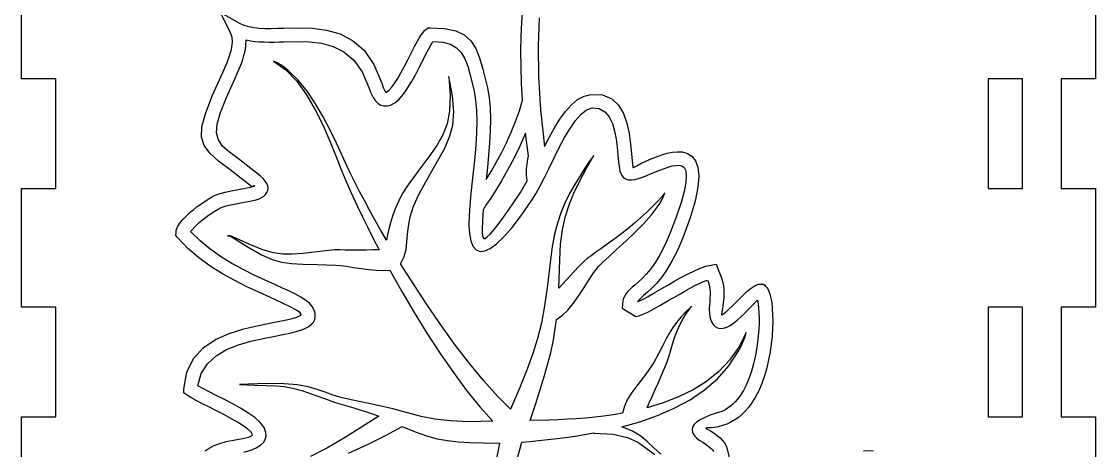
# Model space of a CAD drawing. Extents: x -338 to 50, y -399 to 300.
# Drawn here: x -337.5 to -243.5, y 195.8 to 233.4 of the extents above; entities that cross this region are included whole.
import ezdxf

# ---------------------------------------------------------------- set-up
doc = ezdxf.new("R2010")
doc.units = 0
doc.layers.add('LAYER_1', color=7, linetype='CONTINUOUS')

msp = doc.modelspace()

# ---------------------------------------------------------------- linework, layer by layer
at = {"layer": 'LAYER_1', "color": 250}
for points in [[(-337.5198, 128.3602), (-337.5198, 138.7602), (-334.5198, 138.7602), (-334.5198, 148.3602), (-337.5198, 148.3602), (-337.5198, 158.7602), (-334.5198, 158.7602), (-334.5198, 168.3602), (-337.5198, 168.3602), (-337.5198, 178.7602), (-334.5198, 178.7602), (-334.5198, 188.3602), (-337.5198, 188.3602), (-337.5198, 198.7602), (-334.5198, 198.7602), (-334.5198, 208.3602), (-337.5198, 208.3602), (-337.5198, 218.7602), (-334.5198, 218.7602), (-334.5198, 228.3602), (-337.5198, 228.3602), (-337.5198, 238.7602)], [(-243.5198, 238.7602), (-243.5198, 228.3602), (-246.5198, 228.3602), (-246.5198, 218.7602), (-243.5198, 218.7602), (-243.5198, 208.3602), (-246.5198, 208.3602), (-246.5198, 198.7602), (-243.5198, 198.7602), (-243.5198, 188.3602), (-246.5198, 188.3602), (-246.5198, 178.7602), (-243.5198, 178.7602), (-243.5198, 168.3602), (-246.5198, 168.3602), (-246.5198, 158.7602), (-243.5198, 158.7602), (-243.5198, 148.3602), (-246.5198, 148.3602), (-246.5198, 138.7602), (-243.5198, 138.7602), (-243.5198, 128.3602)], [(-321.458, 195.7693), (-321.0945, 196.0161), (-320.6645, 196.237), (-320.1665, 196.4291), (-319.5986, 196.5894), (-318.9591, 196.7148), (-318.1784, 196.8537), (-317.6618, 196.9791), (-317.4933, 197.0371), (-317.3796, 197.0921), (-317.3172, 197.1442), (-317.3022, 197.1935), (-317.4228, 197.4245), (-317.6992, 197.6907), (-318.1036, 197.9843), (-318.6083, 198.2976), (-319.1853, 198.6226), (-319.8068, 198.9516), (-320.4451, 199.2768), (-321.0721, 199.5904), (-321.6772, 199.8935), (-322.2246, 200.1763), (-322.6933, 200.4372), (-323.0629, 200.6745), (-323.3244, 200.8623), (-323.3114, 201.1831), (-323.056, 202.6711), (-322.4664, 203.8639), (-321.6072, 204.8005), (-320.5429, 205.5199), (-319.3382, 206.0612), (-318.0575, 206.4634), (-316.7655, 206.7655), (-315.5267, 207.0064), (-314.9023, 207.125), (-314.3314, 207.2425), (-313.8294, 207.3646), (-313.4119, 207.4974), (-313.2457, 207.5645), (-313.1244, 207.6245), (-313.0537, 207.6769), (-313.0391, 207.7215), (-313.1313, 207.8518), (-313.3104, 207.9991), (-313.5688, 208.1629), (-313.8991, 208.3431), (-314.7448, 208.7517), (-315.7868, 209.2229), (-316.7585, 209.6616), (-317.7903, 210.1463), (-318.8574, 210.6851), (-319.9351, 211.2858), (-320.9986, 211.9565), (-322.0231, 212.7051), (-322.9839, 213.5397), (-323.8561, 214.4681), (-324.0036, 214.6442), (-323.9944, 214.8759), (-323.9694, 215.062), (-323.9111, 215.252), (-323.8225, 215.4447), (-323.7067, 215.6391), (-323.5667, 215.834), (-323.4056, 216.0284), (-323.2264, 216.2211), (-323.0322, 216.411), (-322.7443, 216.6687), (-322.4403, 216.9204), (-322.1312, 217.1606), (-321.8279, 217.3839), (-321.2819, 217.7581), (-320.8896, 217.9998), (-320.6165, 218.1366), (-320.3232, 218.2544), (-320.014, 218.3558), (-319.6935, 218.443), (-319.0359, 218.5852), (-318.3856, 218.7005), (-317.9159, 218.7817), (-317.5177, 218.8571), (-317.2306, 218.9262), (-317.0942, 218.9885), (-317.1675, 218.9694), (-317.3912, 218.9289), (-319.2547, 220.3727), (-320.2771, 221.151), (-321.0399, 221.8301), (-321.5382, 222.5008), (-321.7673, 223.2541), (-321.7224, 224.1808), (-321.399, 225.3718), (-320.792, 226.9179), (-319.897, 228.9102), (-319.7121, 229.3213), (-319.5533, 229.6989), (-319.4194, 230.0452), (-319.309, 230.3619), (-319.2206, 230.6511), (-319.153, 230.9148), (-319.1047, 231.1548), (-319.0743, 231.3731), (-319.0619, 231.5457), (-319.0616, 231.7043), (-319.0724, 231.8504), (-319.0931, 231.9855), (-319.16, 232.2294), (-319.2534, 232.4485), (-320.0963, 234.162), (-318.4261, 233.2337), (-318.0512, 233.0626), (-317.6364, 232.9376), (-317.1861, 232.8523), (-316.7049, 232.8), (-316.1973, 232.7742), (-315.6679, 232.7683), (-315.1211, 232.7757), (-314.5616, 232.7899), (-313.3126, 232.8142), (-312.057, 232.7795), (-310.8235, 232.6258), (-309.6406, 232.293), (-308.5371, 231.7212), (-307.5416, 230.8502), (-306.6826, 229.6203), (-305.9889, 227.9712), (-305.8591, 227.5955), (-305.7531, 227.3493), (-305.7083, 227.2705), (-305.6686, 227.2189), (-305.6337, 227.1928), (-305.6033, 227.1905), (-305.3776, 227.3266), (-305.13, 227.5843), (-304.8658, 227.9419), (-304.5901, 228.3781), (-304.3081, 228.8715), (-304.025, 229.4006), (-303.7459, 229.9439), (-303.476, 230.48), (-303.085, 231.2502), (-302.7192, 231.9141), (-302.5447, 232.1911), (-302.375, 232.4234), (-302.2099, 232.605), (-302.0487, 232.7298), (-301.9172, 232.8077), (-301.7581, 232.8119), (-300.5022, 232.7697), (-299.5187, 232.5688), (-298.7633, 232.2096), (-298.1919, 231.692), (-297.7602, 231.0162), (-297.4241, 230.1823), (-297.1393, 229.1905), (-296.8617, 228.0408), (-296.747, 227.5574), (-296.5963, 226.725), (-296.5117, 225.81), (-296.4835, 224.829), (-296.5021, 223.799), (-296.5577, 222.7367), (-296.6408, 221.6589), (-296.7415, 220.5826), (-296.8502, 219.5244), (-296.4232, 220.2377), (-295.9758, 221.0217), (-295.5224, 221.8636), (-295.0774, 222.7505), (-294.6548, 223.6696), (-294.2692, 224.6079), (-293.9347, 225.5526), (-293.6657, 226.4908), (-293.7521, 227.9776), (-293.7996, 229.4001), (-293.8105, 230.7609), (-293.7871, 232.0623), (-293.7315, 233.3069), (-293.6461, 234.4971)], [(-292.1999, 233.701), (-292.3042, 231.2504), (-292.276, 228.5681), (-292.0971, 225.6343), (-291.7497, 222.4294), (-291.3153, 223.2628), (-290.8628, 224.0664), (-290.3909, 224.8177), (-289.8984, 225.4938), (-289.384, 226.072), (-288.8464, 226.5296), (-288.2843, 226.8438), (-287.6965, 226.992), (-286.6624, 226.9425), (-285.8603, 226.609), (-285.2583, 226.0474), (-284.8247, 225.314), (-284.5275, 224.4646), (-284.3349, 223.5552), (-284.2152, 222.642), (-284.1364, 221.7809), (-284.0172, 220.591), (-283.9785, 220.5878), (-283.9057, 220.6168), (-283.8009, 220.6725), (-283.6661, 220.7493), (-283.3145, 220.9441), (-282.8667, 221.1569), (-282.4181, 221.3447), (-281.9555, 221.5288), (-281.4862, 221.6965), (-281.0175, 221.835), (-280.5565, 221.9317), (-280.1106, 221.9738), (-279.6871, 221.9486), (-279.2932, 221.8435), (-278.8634, 221.5883), (-278.5326, 221.1838), (-278.3188, 220.6089), (-278.24, 219.8421), (-278.3142, 218.8622), (-278.5594, 217.648), (-278.9935, 216.1781), (-279.6345, 214.4312), (-280.1148, 213.3173), (-280.5924, 212.3812), (-281.0614, 211.6028), (-281.5159, 210.9621), (-281.95, 210.439), (-282.3578, 210.0135), (-282.7334, 209.6655), (-283.0709, 209.3749), (-283.6048, 208.8599), (-283.5794, 208.8448), (-283.1764, 209.0347), (-282.6754, 209.3036), (-282.0993, 209.6309), (-281.4711, 209.9958), (-280.9032, 210.3259), (-280.3248, 210.6569), (-279.746, 210.9777), (-279.1767, 211.2773), (-278.6271, 211.5445), (-278.1071, 211.7683), (-277.6268, 211.9377), (-277.1962, 212.0415), (-276.7101, 212.1228), (-276.4873, 211.5244), (-276.3482, 211.1478), (-276.2359, 210.8222), (-276.1499, 210.5256), (-276.0896, 210.236), (-276.0547, 209.9313), (-276.0446, 209.5894), (-276.0589, 209.1883), (-276.0971, 208.706), (-276.1554, 208.23), (-276.2122, 207.9156), (-276.2494, 207.7415), (-276.249, 207.6867), (-276.1627, 207.7113), (-276.0371, 207.7916), (-275.8784, 207.9191), (-275.6927, 208.0854), (-275.2645, 208.5002), (-274.8015, 208.9685), (-274.5295, 209.2441), (-274.2618, 209.5079), (-273.9991, 209.7514), (-273.7421, 209.9666), (-273.4914, 210.1453), (-273.2477, 210.2791), (-273.0116, 210.3601), (-272.7839, 210.3798), (-272.6125, 210.3693), (-272.4746, 210.2719), (-272.4012, 210.2129), (-272.3321, 210.1427), (-272.2674, 210.0618), (-272.2072, 209.9705), (-272.1004, 209.7577), (-272.0123, 209.5073), (-271.9285, 209.1561), (-271.8608, 208.7318), (-271.8111, 208.2431), (-271.7814, 207.699), (-271.7734, 207.1081), (-271.7892, 206.4793), (-271.8306, 205.8214), (-271.8996, 205.1431), (-271.9984, 204.4486), (-272.1286, 203.7475), (-272.292, 203.0482), (-272.4906, 202.3593), (-272.7263, 201.689), (-273.0009, 201.0461), (-273.3164, 200.4388), (-273.6747, 199.8757), (-273.9218, 199.5488), (-274.1869, 199.244), (-274.4702, 198.9632), (-274.7724, 198.7083), (-275.0938, 198.4812), (-275.4349, 198.2838), (-275.7962, 198.1181), (-276.1781, 197.9858), (-276.5499, 197.8896), (-276.8623, 197.8303), (-277.118, 197.7989), (-277.3194, 197.7862), (-277.469, 197.7832), (-277.5694, 197.7807), (-277.623, 197.7696), (-277.6324, 197.7409), (-277.5199, 197.6753), (-277.2593, 197.5467), (-277.0428, 197.4096), (-276.8199, 197.2607), (-276.5976, 197.0968), (-276.383, 196.9146), (-276.1834, 196.7111), (-276.0058, 196.4829), (-275.8573, 196.2268), (-275.7452, 195.9396), (-275.5014, 194.8577)], [(-318.0522, 195.6733), (-317.4571, 195.843), (-316.9794, 196.0408), (-316.6126, 196.2647), (-316.35, 196.5127), (-316.185, 196.7827), (-316.1109, 197.0729), (-316.1211, 197.3811), (-316.2872, 197.8208), (-316.6256, 198.2577), (-317.1053, 198.6889), (-317.6953, 199.1119), (-318.3646, 199.5236), (-319.0821, 199.9214), (-319.8168, 200.3024), (-320.5377, 200.6638), (-322.0896, 201.4699), (-321.8023, 202.5428), (-321.2522, 203.4118), (-320.4905, 204.1034), (-319.5687, 204.6441), (-318.538, 205.0606), (-317.4498, 205.3794), (-316.3555, 205.6269), (-315.3063, 205.8298), (-314.6405, 205.9565), (-314.0256, 206.0842), (-313.472, 206.2215), (-312.9901, 206.377), (-312.6583, 206.5193), (-312.3758, 206.6791), (-312.1461, 206.8588), (-311.973, 207.061), (-311.86, 207.288), (-311.8109, 207.5425), (-311.8292, 207.8267), (-311.9187, 208.1433), (-312.078, 208.4314), (-312.3266, 208.7058), (-312.6576, 208.9708), (-313.0638, 209.2311), (-313.5381, 209.4912), (-314.0735, 209.7555), (-314.6629, 210.0286), (-315.2992, 210.3151), (-316.1951, 210.7193), (-317.1445, 211.1633), (-318.1252, 211.6529), (-319.1152, 212.1941), (-320.0922, 212.7926), (-321.0341, 213.4544), (-321.9187, 214.1853), (-322.7239, 214.9911), (-322.2118, 215.5392), (-321.9553, 215.7689), (-321.6845, 215.9931), (-321.4092, 216.2071), (-321.139, 216.406), (-320.6528, 216.7392), (-320.3036, 216.9544), (-320.0945, 217.0571), (-319.8593, 217.1476), (-319.603, 217.2274), (-319.3308, 217.2981), (-318.7589, 217.418), (-318.184, 217.5193), (-317.5445, 217.6342), (-316.9766, 217.7709), (-316.7286, 217.8565), (-316.5093, 217.9585), (-316.3224, 218.0805), (-316.1714, 218.2261), (-316.0485, 218.4037), (-315.9715, 218.5872), (-315.9432, 218.7771), (-315.9664, 218.9745), (-316.044, 219.1799), (-316.1789, 219.3942), (-316.3738, 219.618), (-316.6318, 219.8523), (-318.5374, 221.3337), (-319.3264, 221.9356), (-319.9122, 222.4665), (-320.2886, 223.0023), (-320.4493, 223.6188), (-320.388, 224.3918), (-320.0985, 225.3972), (-319.5744, 226.7109), (-318.8094, 228.4086), (-318.6036, 228.8675), (-318.4265, 229.2927), (-318.2767, 229.6864), (-318.1527, 230.0505), (-318.0528, 230.387), (-317.9757, 230.6979), (-317.9199, 230.9854), (-317.8837, 231.2513), (-317.8643, 231.7616), (-317.4821, 231.6868), (-317.0879, 231.6335), (-316.6827, 231.5987), (-316.2676, 231.5793), (-315.8436, 231.5722), (-315.4117, 231.5744), (-314.9731, 231.5829), (-314.5288, 231.5945), (-313.4409, 231.6161), (-312.3481, 231.5887), (-311.276, 231.4625), (-310.2504, 231.1877), (-309.2971, 230.7145), (-308.4418, 229.9929), (-307.7101, 228.9732), (-307.1279, 227.6056), (-306.9481, 227.1218), (-306.7497, 226.7301), (-306.5339, 226.4259), (-306.302, 226.2044), (-306.0552, 226.0609), (-305.7948, 225.9908), (-305.5218, 225.9892), (-305.2377, 226.0515), (-304.8492, 226.249), (-304.4679, 226.5754), (-304.0953, 227.0074), (-303.7326, 227.5222), (-303.3811, 228.0964), (-303.0422, 228.7071), (-302.7171, 229.3312), (-302.4072, 229.9456), (-302.1289, 230.4986), (-301.8796, 230.9837), (-301.6706, 231.3682), (-301.5133, 231.6193), (-300.648, 231.5594), (-299.9659, 231.3791), (-299.4368, 231.0783), (-299.0305, 230.6572), (-298.7167, 230.1157), (-298.4653, 229.4538), (-298.2461, 228.6716), (-298.0289, 227.769), (-297.9142, 227.2808), (-297.7743, 226.4883), (-297.6997, 225.6017), (-297.6806, 224.6402), (-297.707, 223.6231), (-297.7689, 222.5695), (-297.8565, 221.4986), (-297.9597, 220.4297), (-298.0686, 219.382), (-298.1792, 218.3125), (-298.2723, 217.3012), (-298.3347, 216.3645), (-298.3534, 215.5192), (-298.3151, 214.7817), (-298.2068, 214.1687), (-298.0153, 213.6966), (-297.7275, 213.3821), (-297.382, 213.2477), (-296.9737, 213.281), (-296.4961, 213.4948), (-295.943, 213.9019), (-295.308, 214.5153), (-294.5847, 215.3479), (-293.7667, 216.4124), (-292.8478, 217.7218), (-292.4919, 218.2975), (-292.1238, 218.9737), (-291.7424, 219.7275), (-291.3467, 220.536), (-290.9063, 221.4358), (-290.4503, 222.3388), (-289.9822, 223.2088), (-289.5056, 224.0098), (-289.0239, 224.7056), (-288.5407, 225.2602), (-288.0595, 225.6375), (-287.5839, 225.8014), (-286.9507, 225.7461), (-286.4553, 225.4731), (-286.079, 225.0258), (-285.8033, 224.4471), (-285.6093, 223.7803), (-285.4785, 223.0685), (-285.3923, 222.3549), (-285.3318, 221.6825), (-285.2736, 221.0483), (-285.1944, 220.5027), (-285.1385, 220.2686), (-285.0674, 220.0632), (-284.9775, 219.8887), (-284.8656, 219.7472), (-284.6555, 219.5944), (-284.4124, 219.5156), (-284.1389, 219.501), (-283.8374, 219.5411), (-283.5106, 219.6262), (-283.1608, 219.7467), (-282.7907, 219.893), (-282.4027, 220.0553), (-281.6553, 220.3639), (-280.9119, 220.6286), (-280.5649, 220.7215), (-280.2467, 220.7759), (-279.9665, 220.7827), (-279.7338, 220.7325), (-279.5261, 220.5798), (-279.3894, 220.2988), (-279.3359, 219.8709), (-279.3779, 219.2774), (-279.5276, 218.4994), (-279.7973, 217.5183), (-280.1992, 216.3153), (-280.7455, 214.8718), (-281.1828, 213.8561), (-281.6159, 213.0041), (-282.0398, 212.2973), (-282.4494, 211.717), (-282.8396, 211.2446), (-283.2056, 210.8615), (-283.5421, 210.5492), (-283.8443, 210.2889), (-284.0664, 210.099), (-284.2666, 209.9189), (-284.4433, 209.7411), (-284.595, 209.5583), (-284.72, 209.3631), (-284.8169, 209.148), (-284.884, 208.9056), (-284.9197, 208.6285), (-284.9436, 208.2651), (-283.739, 207.5474), (-283.4976, 207.6103), (-283.2682, 207.6842), (-283.0036, 207.7934), (-282.7072, 207.9339), (-282.3826, 208.1015), (-281.6625, 208.5014), (-280.8711, 208.9598), (-280.4239, 209.22), (-279.9697, 209.4818), (-279.5152, 209.7389), (-279.0671, 209.985), (-278.6318, 210.2136), (-278.2162, 210.4186), (-277.8266, 210.5936), (-277.4699, 210.7322), (-277.3954, 210.5122), (-277.3361, 210.3083), (-277.2919, 210.1096), (-277.2625, 209.9055), (-277.2476, 209.685), (-277.247, 209.4376), (-277.2605, 209.1524), (-277.2877, 208.8186), (-277.3201, 208.2547), (-277.3044, 207.7789), (-277.2435, 207.3864), (-277.1403, 207.072), (-276.9976, 206.8308), (-276.8183, 206.6577), (-276.6054, 206.5478), (-276.3616, 206.4961), (-276.0787, 206.5124), (-275.7864, 206.6057), (-275.4868, 206.7644), (-275.1818, 206.9768), (-274.8735, 207.2312), (-274.5638, 207.5159), (-274.2547, 207.8192), (-273.9483, 208.1295), (-273.1097, 208.9705), (-273.054, 208.6549), (-273.0111, 208.2863), (-272.9822, 207.8706), (-272.9685, 207.4133), (-272.9713, 206.9203), (-272.9917, 206.3972), (-273.0309, 205.8497), (-273.0902, 205.2837), (-273.1794, 204.6531), (-273.2958, 204.0184), (-273.441, 203.3874), (-273.6165, 202.768), (-273.824, 202.1682), (-274.0651, 201.5958), (-274.3413, 201.0586), (-274.6543, 200.5647), (-274.8429, 200.3143), (-275.0434, 200.0815), (-275.2561, 199.8675), (-275.4812, 199.674), (-275.7189, 199.5025), (-275.9697, 199.3543), (-276.2336, 199.2311), (-276.5109, 199.1342), (-277.1762, 198.9221), (-277.7148, 198.713), (-278.1355, 198.5047), (-278.4472, 198.2955), (-278.6588, 198.0831), (-278.779, 197.8658), (-278.8167, 197.6414), (-278.7808, 197.4081), (-278.7272, 197.2691), (-278.6535, 197.1437), (-278.5617, 197.0293), (-278.4536, 196.9234), (-278.1963, 196.727), (-277.8969, 196.5341), (-277.5901, 196.3368), (-277.2905, 196.1151), (-277.1575, 195.995), (-277.0432, 195.8687), (-276.9534, 195.7362)], [(-281.5497, 195.4992), (-282.1669, 196.0382), (-282.7269, 196.5621), (-283.3217, 197.0542), (-284.0436, 197.4975), (-284.9846, 197.875), (-283.3972, 198.3259), (-281.8577, 198.8651), (-280.3871, 199.5022), (-279.0059, 200.2467), (-277.7349, 201.1081), (-276.5949, 202.0958), (-275.6067, 203.2194), (-274.7909, 204.4884), (-274.571, 204.8883), (-274.3801, 205.2962), (-274.2202, 205.7113), (-274.0937, 206.1327), (-274.7412, 204.848), (-275.5456, 203.7136), (-276.491, 202.7204), (-277.5613, 201.859), (-278.7406, 201.1203), (-280.0131, 200.495), (-281.3626, 199.9739), (-282.7733, 199.5477), (-282.5797, 199.9976), (-282.3362, 200.5394), (-282.0615, 201.1428), (-281.774, 201.7775), (-281.4923, 202.4131), (-281.2349, 203.0192), (-281.0205, 203.5655), (-280.8675, 204.0216), (-280.6665, 204.7133), (-280.4841, 205.316), (-280.3048, 205.8533), (-280.1129, 206.349), (-279.8929, 206.8268), (-279.629, 207.3106), (-279.3058, 207.8241), (-278.9076, 208.3911), (-278.8562, 208.461), (-279.3835, 207.9498), (-279.821, 207.4804), (-280.1897, 207.0313), (-280.5103, 206.5812), (-280.8038, 206.1085), (-281.0911, 205.5919), (-281.3929, 205.01), (-281.7303, 204.3412), (-282.1878, 203.5245), (-282.6765, 202.7873), (-283.1725, 202.1124), (-283.6522, 201.4826), (-284.0916, 200.881), (-284.4671, 200.2902), (-284.7546, 199.6933), (-284.9306, 199.073), (-285.7345, 198.9401), (-286.5422, 198.8267), (-287.3512, 198.7315), (-288.159, 198.6528), (-288.9632, 198.5894), (-289.7611, 198.5398), (-290.5503, 198.5024), (-291.3283, 198.4759), (-292.9975, 198.4486), (-292.9975, 198.4486), (-292.5149, 199.9391), (-292.0995, 201.2371), (-291.7457, 202.384), (-291.448, 203.421), (-291.2006, 204.3892), (-290.998, 205.33), (-290.8345, 206.2846), (-290.7046, 207.2942), (-290.1883, 207.6215), (-289.6889, 208.1095), (-289.2058, 208.7139), (-288.7385, 209.39), (-288.2865, 210.0932), (-287.8492, 210.7791), (-287.4261, 211.4029), (-287.0166, 211.9202), (-286.6491, 212.2881), (-286.0932, 212.8015), (-285.4033, 213.4283), (-284.6337, 214.1365), (-283.8385, 214.8943), (-283.0723, 215.6697), (-282.3891, 216.4307), (-281.8434, 217.1454), (-281.6535, 217.4479), (-281.4552, 217.801), (-281.2925, 218.1342), (-281.2094, 218.3773), (-281.5113, 218.0055), (-281.8805, 217.5937), (-282.309, 217.1501), (-282.789, 216.6827), (-283.3126, 216.1998), (-283.872, 215.7093), (-284.4594, 215.2194), (-285.0669, 214.7383), (-285.455, 214.4465), (-285.8878, 214.1318), (-286.345, 213.8055), (-286.8059, 213.4788), (-287.2501, 213.1629), (-287.657, 212.8691), (-288.0061, 212.6085), (-288.2768, 212.3924), (-288.6919, 211.9921), (-289.2172, 211.4243), (-289.8292, 210.745), (-290.5044, 210.01), (-290.4135, 212.5099), (-290.3321, 213.8887), (-290.1696, 215.1224), (-289.9246, 216.2495), (-289.5958, 217.3086), (-289.1819, 218.3384), (-288.6816, 219.3773), (-288.0938, 220.4641), (-287.4169, 221.6373), (-287.7155, 221.2511), (-288.0007, 220.8486), (-288.2725, 220.432), (-288.5309, 220.0032), (-289.0695, 219.1446), (-289.5435, 218.3088), (-289.9563, 217.4732), (-290.3112, 216.6154), (-290.6114, 215.7127), (-290.8603, 214.7426), (-291.0612, 213.6826), (-291.2173, 212.5099), (-291.4775, 210.2816), (-291.7348, 208.4718), (-292.0158, 206.9559), (-292.3472, 205.6091), (-292.7555, 204.3069), (-293.2675, 202.9244), (-293.9096, 201.3371), (-294.7085, 199.4203), (-295.8661, 200.57), (-297.0659, 201.9049), (-298.2935, 203.3957), (-299.5343, 205.0133), (-300.7739, 206.7286), (-301.9978, 208.5123), (-303.1916, 210.3354), (-304.3408, 212.1686), (-304.0263, 212.7971), (-303.8589, 213.4135), (-303.7808, 214.0432), (-303.7342, 214.7117), (-303.6613, 215.4444), (-303.5044, 216.2668), (-303.2057, 217.2044), (-302.7075, 218.2825), (-301.8393, 219.8462), (-301.098, 221.1304), (-300.498, 222.2352), (-300.054, 223.2606), (-299.7805, 224.3066), (-299.6921, 225.4734), (-299.8033, 226.861), (-300.1287, 228.5694), (-300.0023, 226.8766), (-300.046, 225.5267), (-300.2578, 224.4182), (-300.6358, 223.4495), (-301.1778, 222.519), (-301.882, 221.525), (-302.7462, 220.3661), (-303.7685, 218.9405), (-304.1876, 218.2747), (-304.532, 217.6134), (-304.8117, 216.9657), (-305.0363, 216.3403), (-305.2158, 215.7463), (-305.3601, 215.1924), (-305.4789, 214.6877), (-305.5821, 214.2409), (-306.0973, 215.1319), (-306.5915, 216.006), (-307.063, 216.8595), (-307.5099, 217.6887), (-307.9303, 218.4899), (-308.3224, 219.2594), (-308.6844, 219.9934), (-309.0144, 220.6883), (-309.4561, 221.6523), (-309.9506, 222.7257), (-310.5008, 223.8658), (-311.1097, 225.03), (-311.7802, 226.1758), (-312.5151, 227.2605), (-313.3173, 228.2417), (-314.1899, 229.0767), (-314.5076, 229.3446), (-314.8278, 229.5719), (-314.9888, 229.6693), (-315.1503, 229.7555), (-315.3123, 229.83), (-315.4747, 229.8925), (-314.3951, 229.1535), (-313.4288, 228.1553), (-312.5678, 226.9646), (-311.8039, 225.6482), (-311.1289, 224.2729), (-310.5348, 222.9054), (-310.0133, 221.6124), (-309.5563, 220.4608), (-309.2427, 219.7021), (-308.8963, 218.8989), (-308.519, 218.0554), (-308.1125, 217.1759), (-307.6784, 216.2648), (-307.2187, 215.3264), (-306.735, 214.365), (-306.2291, 213.3848), (-306.7498, 213.3711), (-307.3548, 213.3635), (-307.9969, 213.3606), (-308.6286, 213.3611), (-309.2024, 213.3638), (-309.671, 213.3673), (-309.987, 213.3704), (-310.1028, 213.3717), (-311.6719, 213.2104), (-312.8733, 213.0712), (-313.826, 212.9866), (-314.6494, 212.9896), (-315.4624, 213.1125), (-316.3843, 213.3883), (-317.5343, 213.8495), (-319.0315, 214.5289), (-319.1571, 214.5828), (-319.2544, 214.6086), (-319.3539, 214.6124), (-319.486, 214.6005), (-319.4885, 214.5992), (-319.3613, 214.5941), (-319.2672, 214.5787), (-319.1781, 214.5429), (-319.0661, 214.4763), (-317.6304, 213.5776), (-316.5098, 212.947), (-315.5904, 212.5354), (-314.7579, 212.2937), (-313.8984, 212.173), (-312.8977, 212.124), (-311.6417, 212.0979), (-310.0164, 212.0455), (-309.5905, 212.0076), (-309.0609, 211.9359), (-308.4556, 211.8446), (-307.8025, 211.7479), (-307.1295, 211.6601), (-306.4647, 211.5956), (-305.8359, 211.5685), (-305.2711, 211.5931), (-304.2351, 209.7407), (-303.1515, 207.8924), (-302.0313, 206.0747), (-300.885, 204.3142), (-299.7235, 202.6374), (-298.5576, 201.0708), (-297.3979, 199.6409), (-296.2552, 198.3743), (-298.3454, 198.3279), (-299.9992, 198.3944), (-301.355, 198.5566), (-302.5511, 198.7975), (-303.7259, 199.0998), (-305.0177, 199.4465), (-306.5651, 199.8204), (-308.5062, 200.2043), (-309.4636, 200.4148), (-310.2499, 200.6574), (-310.9488, 200.9123), (-311.6435, 201.1599), (-312.4175, 201.3804), (-313.3543, 201.5541), (-314.5372, 201.6613), (-316.0498, 201.6822), (-318.4379, 201.5819), (-317.1265, 201.5382), (-316.1028, 201.5104), (-315.272, 201.4731), (-314.539, 201.401), (-313.8089, 201.2685), (-312.9868, 201.0504), (-311.9777, 200.7213), (-310.6866, 200.2556), (-310.2005, 200.0856), (-309.6489, 199.9078), (-309.0547, 199.7247), (-308.4406, 199.5389), (-307.8296, 199.353), (-307.2443, 199.1694), (-306.7076, 198.9908), (-306.2423, 198.8198), (-307.7586, 197.8591), (-309.2496, 196.9237), (-310.7327, 196.0532), (-312.2257, 195.2875)], [(-308.9115, 195.5883), (-307.1767, 196.3721), (-305.5887, 197.1638), (-304.2078, 197.9052), (-303.068, 197.4389), (-302.0658, 197.0898), (-301.1427, 196.8402), (-300.2405, 196.6724), (-299.3008, 196.5687), (-298.2655, 196.5113), (-297.0762, 196.4826), (-295.6746, 196.4649), (-295.7591, 195.9951), (-295.9326, 195.1481)], [(-294.0902, 195.2545), (-293.9088, 195.8925), (-293.7375, 196.5438), (-292.9984, 196.607), (-292.2393, 196.6782), (-291.4629, 196.7587), (-290.672, 196.8495), (-289.8692, 196.9521), (-289.0573, 197.0676), (-288.239, 197.1972), (-287.4169, 197.3423), (-287.4169, 197.3249), (-285.7214, 197.228), (-284.4942, 196.9473), (-283.5828, 196.5285), (-282.835, 196.0172), (-282.0984, 195.4592)], [(-263.8366, 195.7936), (-263.4046, 195.8135), (-262.9734, 195.7921)]]:
    msp.add_lwpolyline(points, dxfattribs=at)
at = {"layer": 'LAYER_1', "color": 20}
for points in [[(-252.9198, 218.7602), (-249.9198, 218.7602), (-249.9198, 228.3602), (-252.9198, 228.3602), (-252.9198, 218.7602), (-252.9198, 218.7602)], [(-252.9198, 198.7602), (-249.9198, 198.7602), (-249.9198, 208.3602), (-252.9198, 208.3602), (-252.9198, 198.7602), (-252.9198, 198.7602)]]:
    msp.add_lwpolyline(points, close=True, dxfattribs=at)
at = {"layer": 'LAYER_1', "color": 250}
for points in [[(-293.398, 223.5819), (-293.8974, 222.4555), (-294.4305, 221.3756), (-294.9746, 220.3619), (-295.507, 219.4345), (-296.005, 218.613), (-296.4458, 217.9175), (-296.8067, 217.3677), (-297.065, 216.9836), (-297.1123, 216.9146), (-297.1845, 215.9475), (-297.2086, 215.1734), (-297.1983, 214.8722), (-297.1708, 214.6352), (-297.1243, 214.468), (-297.0571, 214.3759), (-296.943, 214.3792), (-296.7587, 214.5054), (-296.4982, 214.7642), (-296.1556, 215.1655), (-295.7246, 215.7191), (-295.1993, 216.4349), (-294.5737, 217.3226), (-293.8416, 218.3922), (-293.2489, 219.4098), (-293.2978, 219.6799), (-293.3234, 219.9439), (-293.3297, 220.2004), (-293.3203, 220.4476), (-293.2696, 220.9079), (-293.2013, 221.3119), (-293.1483, 221.6029), (-293.398, 223.5819)], [(-291.7786, 219.6544), (-291.7711, 219.6696), (-291.7677, 219.6575), (-291.7786, 219.6544)]]:
    msp.add_lwpolyline(points, close=True, dxfattribs=at)

doc.saveas('drawing.dxf')
